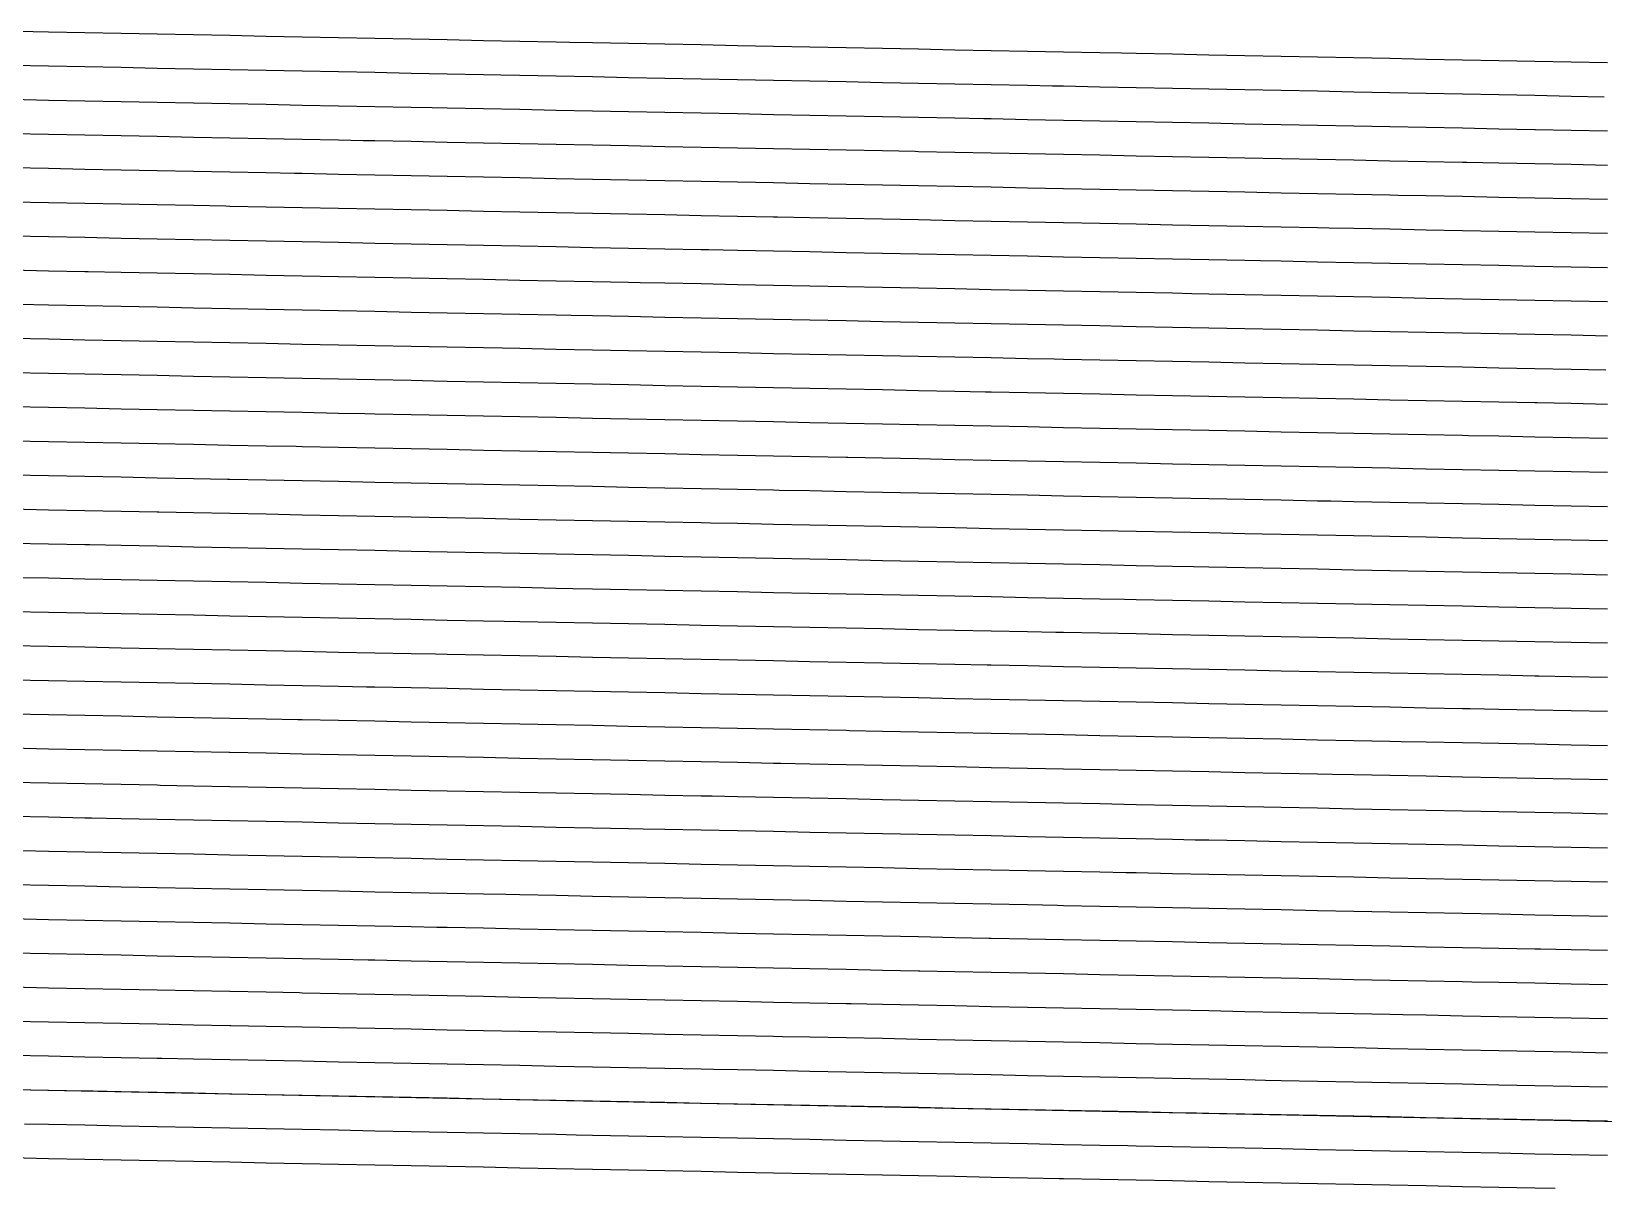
# Model space of a CAD drawing. Header units: metres. Extents: x 2416 to 4584, y 31 to 133.
# Drawn here: x 4121.4 to 4215.4, y 32.7 to 101.9 of the extents above; entities that cross this region are included whole.
import ezdxf

# ---------------------------------------------------------------- set-up
doc = ezdxf.new("R2010")
doc.units = ezdxf.units.M
for name, color, linetype in [('Vs_320', 7, 'Continuous'), ('Vs_340', 7, 'Continuous'), ('Vs_360', 7, 'Continuous'), ('Vs_380', 7, 'Continuous'), ('Vs_400', 7, 'Continuous'), ('Vs_420', 7, 'Continuous'), ('Vs_440', 7, 'Continuous'), ('Vs_460', 7, 'Continuous'), ('Vs_480', 7, 'Continuous'), ('Vs_500', 7, 'Continuous'), ('Vs_520', 7, 'Continuous'), ('Vs_540', 7, 'Continuous'), ('Vs_560', 7, 'Continuous'), ('Vs_580', 7, 'Continuous'), ('Vs_600', 7, 'Continuous'), ('Vs_620', 7, 'Continuous'), ('Vs_640', 7, 'Continuous'), ('Vs_660', 7, 'Continuous'), ('Vs_680', 7, 'Continuous'), ('Vs_700', 7, 'Continuous'), ('Vs_720', 7, 'Continuous'), ('Vs_740', 7, 'Continuous'), ('Vs_760', 7, 'Continuous'), ('Vs_780', 7, 'Continuous'), ('Vs_800', 7, 'Continuous'), ('Vs_820', 7, 'Continuous'), ('Vs_840', 7, 'Continuous'), ('Vs_860', 7, 'Continuous'), ('Vs_880', 7, 'Continuous'), ('Vs_900', 7, 'Continuous'), ('Vs_920', 7, 'Continuous'), ('Vs_940', 7, 'Continuous'), ('Vs_960', 7, 'Continuous'), ('Vs_980', 7, 'Continuous')]:
    doc.layers.add(name, color=color, linetype=linetype)

msp = doc.modelspace()

# ---------------------------------------------------------------- linework, layer by layer
at = {"layer": 'Vs_320'}
msp.add_lwpolyline([(4215.628, 100.017), (4213.46, 100.06), (4211.292, 100.103), (4209.124, 100.146), (4206.956, 100.189), (4204.788, 100.232), (4202.62, 100.275), (4200.452, 100.318), (4198.284, 100.361), (4196.116, 100.404), (4193.948, 100.447), (4191.78, 100.49), (4189.612, 100.532), (4187.444, 100.575), (4186.557, 100.593), (4185.275, 100.618), (4183.107, 100.661), (4180.939, 100.704), (4178.771, 100.747), (4176.603, 100.79), (4174.435, 100.833), (4172.267, 100.876), (4170.099, 100.919), (4167.931, 100.962), (4165.763, 101.005), (4163.595, 101.048), (4161.427, 101.091), (4159.259, 101.133), (4157.091, 101.176), (4154.923, 101.219), (4153.564, 101.246), (4152.754, 101.262), (4150.586, 101.305), (4148.418, 101.348), (4146.25, 101.391), (4144.082, 101.434), (4141.914, 101.477), (4139.746, 101.52), (4137.578, 101.563), (4135.41, 101.606), (4133.242, 101.649), (4131.074, 101.692), (4128.906, 101.734), (4126.738, 101.777), (4124.57, 101.82), (4122.402, 101.863), (4120.571, 101.899)], dxfattribs=at)
at = {"layer": 'Vs_340'}
msp.add_lwpolyline([(4215.438, 97.98), (4213.46, 98.019), (4211.292, 98.062), (4209.124, 98.105), (4206.956, 98.148), (4204.788, 98.191), (4202.62, 98.234), (4200.452, 98.277), (4198.284, 98.32), (4196.116, 98.362), (4193.948, 98.405), (4191.78, 98.448), (4189.612, 98.491), (4187.444, 98.534), (4185.275, 98.577), (4183.107, 98.62), (4182.445, 98.633), (4180.939, 98.663), (4178.771, 98.706), (4176.603, 98.749), (4174.435, 98.792), (4172.267, 98.835), (4170.099, 98.878), (4167.931, 98.921), (4165.763, 98.963), (4163.595, 99.006), (4161.427, 99.049), (4159.259, 99.092), (4157.091, 99.135), (4154.923, 99.178), (4152.754, 99.221), (4150.586, 99.264), (4149.452, 99.286), (4148.418, 99.307), (4146.25, 99.35), (4144.082, 99.393), (4141.914, 99.436), (4139.746, 99.479), (4137.578, 99.522), (4135.41, 99.564), (4133.242, 99.607), (4131.074, 99.65), (4128.906, 99.693), (4126.738, 99.736), (4124.57, 99.779), (4122.402, 99.822), (4120.233, 99.865)], dxfattribs=at)
at = {"layer": 'Vs_360'}
msp.add_lwpolyline([(4215.628, 95.935), (4213.46, 95.978), (4211.326, 96.02), (4211.292, 96.021), (4209.124, 96.064), (4206.956, 96.107), (4204.788, 96.15), (4202.62, 96.192), (4200.452, 96.235), (4198.284, 96.278), (4196.116, 96.321), (4193.948, 96.364), (4191.78, 96.407), (4189.612, 96.45), (4187.444, 96.493), (4185.275, 96.536), (4183.107, 96.579), (4180.939, 96.622), (4178.771, 96.665), (4178.333, 96.673), (4176.603, 96.708), (4174.435, 96.751), (4172.267, 96.793), (4170.099, 96.836), (4167.931, 96.879), (4165.763, 96.922), (4163.595, 96.965), (4161.427, 97.008), (4159.259, 97.051), (4157.091, 97.094), (4154.923, 97.137), (4152.754, 97.18), (4150.586, 97.223), (4148.418, 97.266), (4146.25, 97.309), (4145.34, 97.327), (4144.082, 97.352), (4141.914, 97.394), (4139.746, 97.437), (4137.578, 97.48), (4135.41, 97.523), (4133.242, 97.566), (4131.074, 97.609), (4128.906, 97.652), (4126.738, 97.695), (4124.57, 97.738), (4122.402, 97.781), (4120.233, 97.824)], dxfattribs=at)
at = {"layer": 'Vs_380'}
msp.add_lwpolyline([(4215.628, 93.894), (4213.46, 93.937), (4211.292, 93.98), (4209.124, 94.022), (4207.214, 94.06), (4206.956, 94.065), (4204.788, 94.108), (4202.62, 94.151), (4200.452, 94.194), (4198.284, 94.237), (4196.116, 94.28), (4193.948, 94.323), (4191.78, 94.366), (4189.612, 94.409), (4187.444, 94.452), (4185.275, 94.495), (4183.107, 94.538), (4180.939, 94.581), (4178.771, 94.623), (4176.603, 94.666), (4174.435, 94.709), (4174.221, 94.714), (4172.267, 94.752), (4170.099, 94.795), (4167.931, 94.838), (4165.763, 94.881), (4163.595, 94.924), (4161.427, 94.967), (4159.259, 95.01), (4157.091, 95.053), (4154.923, 95.096), (4152.754, 95.139), (4150.586, 95.182), (4148.418, 95.224), (4146.25, 95.267), (4144.082, 95.31), (4141.914, 95.353), (4141.228, 95.367), (4139.746, 95.396), (4137.578, 95.439), (4135.41, 95.482), (4133.242, 95.525), (4131.074, 95.568), (4128.906, 95.611), (4126.738, 95.654), (4124.57, 95.697), (4122.402, 95.74), (4120.233, 95.783)], dxfattribs=at)
at = {"layer": 'Vs_400'}
msp.add_lwpolyline([(4215.628, 91.852), (4213.46, 91.895), (4211.292, 91.938), (4209.124, 91.981), (4206.956, 92.024), (4204.788, 92.067), (4203.102, 92.101), (4202.62, 92.11), (4200.452, 92.153), (4198.284, 92.196), (4196.116, 92.239), (4193.948, 92.282), (4191.78, 92.325), (4189.612, 92.368), (4187.444, 92.411), (4185.275, 92.453), (4183.107, 92.496), (4180.939, 92.539), (4178.771, 92.582), (4176.603, 92.625), (4174.435, 92.668), (4172.267, 92.711), (4170.109, 92.754), (4170.099, 92.754), (4167.931, 92.797), (4165.763, 92.84), (4163.595, 92.883), (4161.427, 92.926), (4159.259, 92.969), (4157.091, 93.012), (4154.923, 93.054), (4152.754, 93.097), (4150.586, 93.14), (4148.418, 93.183), (4146.25, 93.226), (4144.082, 93.269), (4141.914, 93.312), (4139.746, 93.355), (4137.578, 93.398), (4137.116, 93.407), (4135.41, 93.441), (4133.242, 93.484), (4131.074, 93.527), (4128.906, 93.57), (4126.738, 93.613), (4124.57, 93.655), (4122.402, 93.698), (4120.233, 93.741)], dxfattribs=at)
at = {"layer": 'Vs_420'}
msp.add_lwpolyline([(4215.628, 89.811), (4213.46, 89.854), (4211.292, 89.897), (4209.124, 89.94), (4206.956, 89.983), (4204.788, 90.026), (4202.62, 90.069), (4200.452, 90.112), (4198.99, 90.141), (4198.284, 90.155), (4196.116, 90.198), (4193.948, 90.241), (4191.78, 90.283), (4189.612, 90.326), (4187.444, 90.369), (4185.275, 90.412), (4183.107, 90.455), (4180.939, 90.498), (4178.771, 90.541), (4176.603, 90.584), (4174.435, 90.627), (4172.267, 90.67), (4170.099, 90.713), (4167.931, 90.756), (4165.997, 90.794), (4165.763, 90.799), (4163.595, 90.842), (4161.427, 90.884), (4159.259, 90.927), (4157.091, 90.97), (4154.923, 91.013), (4152.754, 91.056), (4150.586, 91.099), (4148.418, 91.142), (4146.25, 91.185), (4144.082, 91.228), (4141.914, 91.271), (4139.746, 91.314), (4137.578, 91.357), (4135.41, 91.4), (4133.242, 91.443), (4133.004, 91.447), (4131.074, 91.485), (4128.906, 91.528), (4126.738, 91.571), (4124.57, 91.614), (4122.402, 91.657), (4120.233, 91.7)], dxfattribs=at)
at = {"layer": 'Vs_440'}
msp.add_lwpolyline([(4215.628, 87.77), (4213.46, 87.813), (4211.292, 87.856), (4209.124, 87.899), (4206.956, 87.942), (4204.788, 87.985), (4202.62, 88.028), (4200.452, 88.071), (4198.284, 88.113), (4196.116, 88.156), (4194.878, 88.181), (4193.948, 88.199), (4191.78, 88.242), (4189.612, 88.285), (4187.444, 88.328), (4185.275, 88.371), (4183.107, 88.414), (4180.939, 88.457), (4178.771, 88.5), (4176.603, 88.543), (4174.435, 88.586), (4172.267, 88.629), (4170.099, 88.672), (4167.931, 88.714), (4165.763, 88.757), (4163.595, 88.8), (4161.885, 88.834), (4161.427, 88.843), (4159.259, 88.886), (4157.091, 88.929), (4154.923, 88.972), (4152.754, 89.015), (4150.586, 89.058), (4148.418, 89.101), (4146.25, 89.144), (4144.082, 89.187), (4141.914, 89.23), (4139.746, 89.273), (4137.578, 89.315), (4135.41, 89.358), (4133.242, 89.401), (4131.074, 89.444), (4128.906, 89.487), (4128.892, 89.487), (4126.738, 89.53), (4124.57, 89.573), (4122.402, 89.616), (4120.233, 89.659)], dxfattribs=at)
at = {"layer": 'Vs_460'}
msp.add_lwpolyline([(4215.628, 85.729), (4213.46, 85.772), (4211.292, 85.815), (4209.124, 85.858), (4206.956, 85.901), (4204.788, 85.943), (4202.62, 85.986), (4200.452, 86.029), (4198.284, 86.072), (4196.116, 86.115), (4193.948, 86.158), (4191.78, 86.201), (4190.766, 86.221), (4189.612, 86.244), (4187.444, 86.287), (4185.275, 86.33), (4183.107, 86.373), (4180.939, 86.416), (4178.771, 86.459), (4176.603, 86.502), (4174.435, 86.544), (4172.267, 86.587), (4170.099, 86.63), (4167.931, 86.673), (4165.763, 86.716), (4163.595, 86.759), (4161.427, 86.802), (4159.259, 86.845), (4157.773, 86.874), (4157.091, 86.888), (4154.923, 86.931), (4152.754, 86.974), (4150.586, 87.017), (4148.418, 87.06), (4146.25, 87.103), (4144.082, 87.145), (4141.914, 87.188), (4139.746, 87.231), (4137.578, 87.274), (4135.41, 87.317), (4133.242, 87.36), (4131.074, 87.403), (4128.906, 87.446), (4126.738, 87.489), (4124.781, 87.528), (4124.57, 87.532), (4122.402, 87.575), (4120.233, 87.618)], dxfattribs=at)
at = {"layer": 'Vs_480'}
msp.add_lwpolyline([(4215.628, 83.688), (4213.46, 83.731), (4211.292, 83.773), (4209.124, 83.816), (4206.956, 83.859), (4204.788, 83.902), (4202.62, 83.945), (4200.452, 83.988), (4198.284, 84.031), (4196.116, 84.074), (4193.948, 84.117), (4191.78, 84.16), (4189.612, 84.203), (4187.444, 84.246), (4186.654, 84.261), (4185.275, 84.289), (4183.107, 84.332), (4180.939, 84.374), (4178.771, 84.417), (4176.603, 84.46), (4174.435, 84.503), (4172.267, 84.546), (4170.099, 84.589), (4167.931, 84.632), (4165.763, 84.675), (4163.595, 84.718), (4161.427, 84.761), (4159.259, 84.804), (4157.091, 84.847), (4154.923, 84.89), (4153.661, 84.915), (4152.754, 84.933), (4150.586, 84.975), (4148.418, 85.018), (4146.25, 85.061), (4144.082, 85.104), (4141.914, 85.147), (4139.746, 85.19), (4137.578, 85.233), (4135.41, 85.276), (4133.242, 85.319), (4131.074, 85.362), (4128.906, 85.405), (4126.738, 85.448), (4124.57, 85.491), (4122.402, 85.534), (4120.669, 85.568)], dxfattribs=at)
at = {"layer": 'Vs_500'}
msp.add_lwpolyline([(4215.535, 81.648), (4213.46, 81.689), (4211.292, 81.732), (4209.124, 81.775), (4206.956, 81.818), (4204.788, 81.861), (4202.62, 81.904), (4200.452, 81.947), (4198.284, 81.99), (4196.116, 82.033), (4193.948, 82.076), (4191.78, 82.119), (4189.612, 82.162), (4187.444, 82.204), (4185.275, 82.247), (4183.107, 82.29), (4182.542, 82.302), (4180.939, 82.333), (4178.771, 82.376), (4176.603, 82.419), (4174.435, 82.462), (4172.267, 82.505), (4170.099, 82.548), (4167.931, 82.591), (4165.763, 82.634), (4163.595, 82.677), (4161.427, 82.72), (4159.259, 82.763), (4157.091, 82.805), (4154.923, 82.848), (4152.754, 82.891), (4150.586, 82.934), (4149.55, 82.955), (4148.418, 82.977), (4146.25, 83.02), (4144.082, 83.063), (4141.914, 83.106), (4139.746, 83.149), (4137.578, 83.192), (4135.41, 83.235), (4133.242, 83.278), (4131.074, 83.321), (4128.906, 83.364), (4126.738, 83.406), (4124.57, 83.449), (4122.402, 83.492), (4120.233, 83.535)], dxfattribs=at)
at = {"layer": 'Vs_520'}
msp.add_lwpolyline([(4215.628, 79.605), (4213.46, 79.648), (4211.423, 79.688), (4211.292, 79.691), (4209.124, 79.734), (4206.956, 79.777), (4204.788, 79.82), (4202.62, 79.863), (4200.452, 79.906), (4198.284, 79.949), (4196.116, 79.992), (4193.948, 80.034), (4191.78, 80.077), (4189.612, 80.12), (4187.444, 80.163), (4185.275, 80.206), (4183.107, 80.249), (4180.939, 80.292), (4178.771, 80.335), (4178.43, 80.342), (4176.603, 80.378), (4174.435, 80.421), (4172.267, 80.464), (4170.099, 80.507), (4167.931, 80.55), (4165.763, 80.593), (4163.595, 80.635), (4161.427, 80.678), (4159.259, 80.721), (4157.091, 80.764), (4154.923, 80.807), (4152.754, 80.85), (4150.586, 80.893), (4148.418, 80.936), (4146.25, 80.979), (4145.438, 80.995), (4144.082, 81.022), (4141.914, 81.065), (4139.746, 81.108), (4137.578, 81.151), (4135.41, 81.194), (4133.242, 81.236), (4131.074, 81.279), (4128.906, 81.322), (4126.738, 81.365), (4124.57, 81.408), (4122.402, 81.451), (4120.233, 81.494)], dxfattribs=at)
at = {"layer": 'Vs_540'}
msp.add_lwpolyline([(4215.628, 77.564), (4213.46, 77.607), (4211.292, 77.65), (4209.124, 77.693), (4207.311, 77.729), (4206.956, 77.736), (4204.788, 77.779), (4202.62, 77.822), (4200.452, 77.864), (4198.284, 77.907), (4196.116, 77.95), (4193.948, 77.993), (4191.78, 78.036), (4189.612, 78.079), (4187.444, 78.122), (4185.275, 78.165), (4183.107, 78.208), (4180.939, 78.251), (4178.771, 78.294), (4176.603, 78.337), (4174.435, 78.38), (4174.319, 78.382), (4172.267, 78.423), (4170.099, 78.465), (4167.931, 78.508), (4165.763, 78.551), (4163.595, 78.594), (4161.427, 78.637), (4159.259, 78.68), (4157.091, 78.723), (4154.923, 78.766), (4152.754, 78.809), (4150.586, 78.852), (4148.418, 78.895), (4146.25, 78.938), (4144.082, 78.981), (4141.914, 79.024), (4141.326, 79.035), (4139.746, 79.066), (4137.578, 79.109), (4135.41, 79.152), (4133.242, 79.195), (4131.074, 79.238), (4128.906, 79.281), (4126.738, 79.324), (4124.57, 79.367), (4122.402, 79.41), (4120.233, 79.453)], dxfattribs=at)
at = {"layer": 'Vs_560'}
msp.add_lwpolyline([(4215.628, 75.523), (4213.46, 75.566), (4211.292, 75.609), (4209.124, 75.652), (4206.956, 75.694), (4204.788, 75.737), (4203.199, 75.769), (4202.62, 75.78), (4200.452, 75.823), (4198.284, 75.866), (4196.116, 75.909), (4193.948, 75.952), (4191.78, 75.995), (4189.612, 76.038), (4187.444, 76.081), (4185.275, 76.124), (4183.107, 76.167), (4180.939, 76.21), (4178.771, 76.253), (4176.603, 76.295), (4174.435, 76.338), (4172.267, 76.381), (4170.207, 76.422), (4170.099, 76.424), (4167.931, 76.467), (4165.763, 76.51), (4163.595, 76.553), (4161.427, 76.596), (4159.259, 76.639), (4157.091, 76.682), (4154.923, 76.725), (4152.754, 76.768), (4150.586, 76.811), (4148.418, 76.854), (4146.25, 76.896), (4144.082, 76.939), (4141.914, 76.982), (4139.746, 77.025), (4137.578, 77.068), (4137.214, 77.075), (4135.41, 77.111), (4133.242, 77.154), (4131.074, 77.197), (4128.906, 77.24), (4126.738, 77.283), (4124.57, 77.326), (4122.402, 77.369), (4120.233, 77.412)], dxfattribs=at)
at = {"layer": 'Vs_580'}
msp.add_lwpolyline([(4215.628, 73.482), (4213.46, 73.524), (4211.292, 73.567), (4209.124, 73.61), (4206.956, 73.653), (4204.788, 73.696), (4202.62, 73.739), (4200.452, 73.782), (4199.088, 73.809), (4198.284, 73.825), (4196.116, 73.868), (4193.948, 73.911), (4191.78, 73.954), (4189.612, 73.997), (4187.444, 74.04), (4185.275, 74.083), (4183.107, 74.125), (4180.939, 74.168), (4178.771, 74.211), (4176.603, 74.254), (4174.435, 74.297), (4172.267, 74.34), (4170.099, 74.383), (4167.931, 74.426), (4166.095, 74.462), (4165.763, 74.469), (4163.595, 74.512), (4161.427, 74.555), (4159.259, 74.598), (4157.091, 74.641), (4154.923, 74.684), (4152.754, 74.726), (4150.586, 74.769), (4148.418, 74.812), (4146.25, 74.855), (4144.082, 74.898), (4141.914, 74.941), (4139.746, 74.984), (4137.578, 75.027), (4135.41, 75.07), (4133.242, 75.113), (4133.102, 75.116), (4131.074, 75.156), (4128.906, 75.199), (4126.738, 75.242), (4124.57, 75.285), (4122.402, 75.327), (4120.233, 75.37)], dxfattribs=at)
at = {"layer": 'Vs_600'}
msp.add_lwpolyline([(4215.628, 71.44), (4213.46, 71.483), (4211.292, 71.526), (4209.124, 71.569), (4206.956, 71.612), (4204.788, 71.655), (4202.62, 71.698), (4200.452, 71.741), (4198.284, 71.784), (4196.116, 71.827), (4194.976, 71.849), (4193.948, 71.87), (4191.78, 71.913), (4189.612, 71.955), (4187.444, 71.998), (4185.275, 72.041), (4183.107, 72.084), (4180.939, 72.127), (4178.771, 72.17), (4176.603, 72.213), (4174.435, 72.256), (4172.267, 72.299), (4170.099, 72.342), (4167.931, 72.385), (4165.763, 72.428), (4163.595, 72.471), (4161.983, 72.503), (4161.427, 72.514), (4159.259, 72.556), (4157.091, 72.599), (4154.923, 72.642), (4152.754, 72.685), (4150.586, 72.728), (4148.418, 72.771), (4146.25, 72.814), (4144.082, 72.857), (4141.914, 72.9), (4139.746, 72.943), (4137.578, 72.986), (4135.41, 73.029), (4133.242, 73.072), (4131.074, 73.115), (4128.99, 73.156), (4128.906, 73.157), (4126.738, 73.2), (4124.57, 73.243), (4122.402, 73.286), (4120.233, 73.329)], dxfattribs=at)
at = {"layer": 'Vs_620'}
msp.add_lwpolyline([(4215.628, 69.399), (4213.46, 69.442), (4211.292, 69.485), (4209.124, 69.528), (4206.956, 69.571), (4204.788, 69.614), (4202.62, 69.657), (4200.452, 69.7), (4198.284, 69.743), (4196.116, 69.785), (4193.948, 69.828), (4191.78, 69.871), (4190.864, 69.889), (4189.612, 69.914), (4187.444, 69.957), (4185.275, 70), (4183.107, 70.043), (4180.939, 70.086), (4178.771, 70.129), (4176.603, 70.172), (4174.435, 70.215), (4172.267, 70.258), (4170.099, 70.301), (4167.931, 70.344), (4165.763, 70.386), (4163.595, 70.429), (4161.427, 70.472), (4159.259, 70.515), (4157.871, 70.543), (4157.091, 70.558), (4154.923, 70.601), (4152.754, 70.644), (4150.586, 70.687), (4148.418, 70.73), (4146.25, 70.773), (4144.082, 70.816), (4141.914, 70.859), (4139.746, 70.902), (4137.578, 70.945), (4135.41, 70.987), (4133.242, 71.03), (4131.074, 71.073), (4128.906, 71.116), (4126.738, 71.159), (4124.878, 71.196), (4124.57, 71.202), (4122.402, 71.245), (4120.233, 71.288)], dxfattribs=at)
at = {"layer": 'Vs_640'}
msp.add_lwpolyline([(4215.628, 67.358), (4213.46, 67.401), (4211.292, 67.444), (4209.124, 67.487), (4206.956, 67.53), (4204.788, 67.573), (4202.62, 67.615), (4200.452, 67.658), (4198.284, 67.701), (4196.116, 67.744), (4193.948, 67.787), (4191.78, 67.83), (4189.612, 67.873), (4187.444, 67.916), (4186.752, 67.93), (4185.275, 67.959), (4183.107, 68.002), (4180.939, 68.045), (4178.771, 68.088), (4176.603, 68.131), (4174.435, 68.174), (4172.267, 68.216), (4170.099, 68.259), (4167.931, 68.302), (4165.763, 68.345), (4163.595, 68.388), (4161.427, 68.431), (4159.259, 68.474), (4157.091, 68.517), (4154.923, 68.56), (4153.759, 68.583), (4152.754, 68.603), (4150.586, 68.646), (4148.418, 68.689), (4146.25, 68.732), (4144.082, 68.775), (4141.914, 68.817), (4139.746, 68.86), (4137.578, 68.903), (4135.41, 68.946), (4133.242, 68.989), (4131.074, 69.032), (4128.906, 69.075), (4126.738, 69.118), (4124.57, 69.161), (4122.402, 69.204), (4120.766, 69.236)], dxfattribs=at)
at = {"layer": 'Vs_660'}
msp.add_lwpolyline([(4215.628, 65.317), (4213.46, 65.36), (4211.292, 65.403), (4209.124, 65.445), (4206.956, 65.488), (4204.788, 65.531), (4202.62, 65.574), (4200.452, 65.617), (4198.284, 65.66), (4196.116, 65.703), (4193.948, 65.746), (4191.78, 65.789), (4189.612, 65.832), (4187.444, 65.875), (4185.275, 65.918), (4183.107, 65.961), (4182.64, 65.97), (4180.939, 66.004), (4178.771, 66.046), (4176.603, 66.089), (4174.435, 66.132), (4172.267, 66.175), (4170.099, 66.218), (4167.931, 66.261), (4165.763, 66.304), (4163.595, 66.347), (4161.427, 66.39), (4159.259, 66.433), (4157.091, 66.476), (4154.923, 66.519), (4152.754, 66.562), (4150.586, 66.605), (4149.647, 66.623), (4148.418, 66.647), (4146.25, 66.69), (4144.082, 66.733), (4141.914, 66.776), (4139.746, 66.819), (4137.578, 66.862), (4135.41, 66.905), (4133.242, 66.948), (4131.074, 66.991), (4128.906, 67.034), (4126.738, 67.077), (4124.57, 67.12), (4122.402, 67.163), (4120.233, 67.206)], dxfattribs=at)
at = {"layer": 'Vs_680'}
msp.add_lwpolyline([(4215.628, 63.275), (4213.46, 63.318), (4211.521, 63.357), (4211.292, 63.361), (4209.124, 63.404), (4206.956, 63.447), (4204.788, 63.49), (4202.62, 63.533), (4200.452, 63.576), (4198.284, 63.619), (4196.116, 63.662), (4193.948, 63.705), (4191.78, 63.748), (4189.612, 63.791), (4187.444, 63.834), (4185.275, 63.876), (4183.107, 63.919), (4180.939, 63.962), (4178.771, 64.005), (4178.528, 64.01), (4176.603, 64.048), (4174.435, 64.091), (4172.267, 64.134), (4170.099, 64.177), (4167.931, 64.22), (4165.763, 64.263), (4163.595, 64.306), (4161.427, 64.349), (4159.259, 64.392), (4157.091, 64.435), (4154.923, 64.477), (4152.754, 64.52), (4150.586, 64.563), (4148.418, 64.606), (4146.25, 64.649), (4145.535, 64.663), (4144.082, 64.692), (4141.914, 64.735), (4139.746, 64.778), (4137.578, 64.821), (4135.41, 64.864), (4133.242, 64.907), (4131.074, 64.95), (4128.906, 64.993), (4126.738, 65.036), (4124.57, 65.078), (4122.402, 65.121), (4120.233, 65.164)], dxfattribs=at)
at = {"layer": 'Vs_700'}
msp.add_lwpolyline([(4215.628, 61.234), (4213.46, 61.277), (4211.292, 61.32), (4209.124, 61.363), (4207.409, 61.397), (4206.956, 61.406), (4204.788, 61.449), (4202.62, 61.492), (4200.452, 61.535), (4198.284, 61.578), (4196.116, 61.621), (4193.948, 61.664), (4191.78, 61.706), (4189.612, 61.749), (4187.444, 61.792), (4185.275, 61.835), (4183.107, 61.878), (4180.939, 61.921), (4178.771, 61.964), (4176.603, 62.007), (4174.435, 62.05), (4174.416, 62.05), (4172.267, 62.093), (4170.099, 62.136), (4167.931, 62.179), (4165.763, 62.222), (4163.595, 62.265), (4161.427, 62.307), (4159.259, 62.35), (4157.091, 62.393), (4154.923, 62.436), (4152.754, 62.479), (4150.586, 62.522), (4148.418, 62.565), (4146.25, 62.608), (4144.082, 62.651), (4141.914, 62.694), (4141.423, 62.704), (4139.746, 62.737), (4137.578, 62.78), (4135.41, 62.823), (4133.242, 62.866), (4131.074, 62.908), (4128.906, 62.951), (4126.738, 62.994), (4124.57, 63.037), (4122.402, 63.08), (4120.233, 63.123)], dxfattribs=at)
at = {"layer": 'Vs_720'}
msp.add_lwpolyline([(4215.628, 59.193), (4213.46, 59.236), (4211.292, 59.279), (4209.124, 59.322), (4206.956, 59.365), (4204.788, 59.408), (4203.297, 59.437), (4202.62, 59.451), (4200.452, 59.494), (4198.284, 59.536), (4196.116, 59.579), (4193.948, 59.622), (4191.78, 59.665), (4189.612, 59.708), (4187.444, 59.751), (4185.275, 59.794), (4183.107, 59.837), (4180.939, 59.88), (4178.771, 59.923), (4176.603, 59.966), (4174.435, 60.009), (4172.267, 60.052), (4170.304, 60.09), (4170.099, 60.095), (4167.931, 60.137), (4165.763, 60.18), (4163.595, 60.223), (4161.427, 60.266), (4159.259, 60.309), (4157.091, 60.352), (4154.923, 60.395), (4152.754, 60.438), (4150.586, 60.481), (4148.418, 60.524), (4146.25, 60.567), (4144.082, 60.61), (4141.914, 60.653), (4139.746, 60.696), (4137.578, 60.738), (4137.311, 60.744), (4135.41, 60.781), (4133.242, 60.824), (4131.074, 60.867), (4128.906, 60.91), (4126.738, 60.953), (4124.57, 60.996), (4122.402, 61.039), (4120.233, 61.082)], dxfattribs=at)
at = {"layer": 'Vs_740'}
msp.add_lwpolyline([(4215.628, 57.152), (4213.46, 57.195), (4211.292, 57.238), (4209.124, 57.281), (4206.956, 57.324), (4204.788, 57.366), (4202.62, 57.409), (4200.452, 57.452), (4199.185, 57.477), (4198.284, 57.495), (4196.116, 57.538), (4193.948, 57.581), (4191.78, 57.624), (4189.612, 57.667), (4187.444, 57.71), (4185.275, 57.753), (4183.107, 57.796), (4180.939, 57.839), (4178.771, 57.882), (4176.603, 57.925), (4174.435, 57.967), (4172.267, 58.01), (4170.099, 58.053), (4167.931, 58.096), (4166.192, 58.131), (4165.763, 58.139), (4163.595, 58.182), (4161.427, 58.225), (4159.259, 58.268), (4157.091, 58.311), (4154.923, 58.354), (4152.754, 58.397), (4150.586, 58.44), (4148.418, 58.483), (4146.25, 58.526), (4144.082, 58.568), (4141.914, 58.611), (4139.746, 58.654), (4137.578, 58.697), (4135.41, 58.74), (4133.242, 58.783), (4133.2, 58.784), (4131.074, 58.826), (4128.906, 58.869), (4126.738, 58.912), (4124.57, 58.955), (4122.402, 58.998), (4120.233, 59.041)], dxfattribs=at)
at = {"layer": 'Vs_760'}
msp.add_lwpolyline([(4215.628, 55.111), (4213.46, 55.154), (4211.292, 55.196), (4209.124, 55.239), (4206.956, 55.282), (4204.788, 55.325), (4202.62, 55.368), (4200.452, 55.411), (4198.284, 55.454), (4196.116, 55.497), (4195.073, 55.518), (4193.948, 55.54), (4191.78, 55.583), (4189.612, 55.626), (4187.444, 55.669), (4185.275, 55.712), (4183.107, 55.755), (4180.939, 55.797), (4178.771, 55.84), (4176.603, 55.883), (4174.435, 55.926), (4172.267, 55.969), (4170.099, 56.012), (4167.931, 56.055), (4165.763, 56.098), (4163.595, 56.141), (4162.081, 56.171), (4161.427, 56.184), (4159.259, 56.227), (4157.091, 56.27), (4154.923, 56.313), (4152.754, 56.356), (4150.586, 56.398), (4148.418, 56.441), (4146.25, 56.484), (4144.082, 56.527), (4141.914, 56.57), (4139.746, 56.613), (4137.578, 56.656), (4135.41, 56.699), (4133.242, 56.742), (4131.074, 56.785), (4129.088, 56.824), (4128.906, 56.828), (4126.738, 56.871), (4124.57, 56.914), (4122.402, 56.957), (4120.233, 56.999)], dxfattribs=at)
at = {"layer": 'Vs_780'}
msp.add_lwpolyline([(4215.628, 53.069), (4213.46, 53.112), (4211.292, 53.155), (4209.124, 53.198), (4206.956, 53.241), (4204.788, 53.284), (4202.62, 53.327), (4200.452, 53.37), (4198.284, 53.413), (4196.116, 53.456), (4193.948, 53.499), (4191.78, 53.542), (4190.961, 53.558), (4189.612, 53.585), (4187.444, 53.627), (4185.275, 53.67), (4183.107, 53.713), (4180.939, 53.756), (4178.771, 53.799), (4176.603, 53.842), (4174.435, 53.885), (4172.267, 53.928), (4170.099, 53.971), (4167.931, 54.014), (4165.763, 54.057), (4163.595, 54.1), (4161.427, 54.143), (4159.259, 54.186), (4157.969, 54.211), (4157.091, 54.228), (4154.923, 54.271), (4152.754, 54.314), (4150.586, 54.357), (4148.418, 54.4), (4146.25, 54.443), (4144.082, 54.486), (4141.914, 54.529), (4139.746, 54.572), (4137.578, 54.615), (4135.41, 54.658), (4133.242, 54.701), (4131.074, 54.744), (4128.906, 54.787), (4126.738, 54.829), (4124.976, 54.864), (4124.57, 54.872), (4122.402, 54.915), (4120.233, 54.958)], dxfattribs=at)
at = {"layer": 'Vs_800'}
msp.add_lwpolyline([(4215.628, 51.028), (4213.46, 51.071), (4211.292, 51.114), (4209.124, 51.157), (4206.956, 51.2), (4204.788, 51.243), (4202.62, 51.286), (4200.452, 51.329), (4198.284, 51.372), (4196.116, 51.415), (4193.948, 51.457), (4191.78, 51.5), (4189.612, 51.543), (4187.444, 51.586), (4186.85, 51.598), (4185.275, 51.629), (4183.107, 51.672), (4180.939, 51.715), (4178.771, 51.758), (4176.603, 51.801), (4174.435, 51.844), (4172.267, 51.887), (4170.099, 51.93), (4167.931, 51.973), (4165.763, 52.016), (4163.595, 52.058), (4161.427, 52.101), (4159.259, 52.144), (4157.091, 52.187), (4154.923, 52.23), (4153.857, 52.251), (4152.754, 52.273), (4150.586, 52.316), (4148.418, 52.359), (4146.25, 52.402), (4144.082, 52.445), (4141.914, 52.488), (4139.746, 52.531), (4137.578, 52.574), (4135.41, 52.617), (4133.242, 52.659), (4131.074, 52.702), (4128.906, 52.745), (4126.738, 52.788), (4124.57, 52.831), (4122.402, 52.874), (4120.864, 52.905)], dxfattribs=at)
at = {"layer": 'Vs_820'}
msp.add_lwpolyline([(4215.628, 48.987), (4213.46, 49.03), (4211.292, 49.073), (4209.124, 49.116), (4206.956, 49.159), (4204.788, 49.202), (4202.62, 49.245), (4200.452, 49.287), (4198.284, 49.33), (4196.116, 49.373), (4193.948, 49.416), (4191.78, 49.459), (4189.612, 49.502), (4187.444, 49.545), (4185.275, 49.588), (4183.107, 49.631), (4182.738, 49.638), (4180.939, 49.674), (4178.771, 49.717), (4176.603, 49.76), (4174.435, 49.803), (4172.267, 49.846), (4170.099, 49.888), (4167.931, 49.931), (4165.763, 49.974), (4163.595, 50.017), (4161.427, 50.06), (4159.259, 50.103), (4157.091, 50.146), (4154.923, 50.189), (4152.754, 50.232), (4150.586, 50.275), (4149.745, 50.291), (4148.418, 50.318), (4146.25, 50.361), (4144.082, 50.404), (4141.914, 50.447), (4139.746, 50.489), (4137.578, 50.532), (4135.41, 50.575), (4133.242, 50.618), (4131.074, 50.661), (4128.906, 50.704), (4126.738, 50.747), (4124.57, 50.79), (4122.402, 50.833), (4120.233, 50.876)], dxfattribs=at)
at = {"layer": 'Vs_840'}
msp.add_lwpolyline([(4215.628, 46.946), (4213.46, 46.989), (4211.619, 47.025), (4211.292, 47.032), (4209.124, 47.075), (4206.956, 47.117), (4204.788, 47.16), (4202.62, 47.203), (4200.452, 47.246), (4198.284, 47.289), (4196.116, 47.332), (4193.948, 47.375), (4191.78, 47.418), (4189.612, 47.461), (4187.444, 47.504), (4185.275, 47.547), (4183.107, 47.59), (4180.939, 47.633), (4178.771, 47.676), (4178.626, 47.678), (4176.603, 47.718), (4174.435, 47.761), (4172.267, 47.804), (4170.099, 47.847), (4167.931, 47.89), (4165.763, 47.933), (4163.595, 47.976), (4161.427, 48.019), (4159.259, 48.062), (4157.091, 48.105), (4154.923, 48.148), (4152.754, 48.191), (4150.586, 48.234), (4148.418, 48.277), (4146.25, 48.319), (4145.633, 48.332), (4144.082, 48.362), (4141.914, 48.405), (4139.746, 48.448), (4137.578, 48.491), (4135.41, 48.534), (4133.242, 48.577), (4131.074, 48.62), (4128.906, 48.663), (4126.738, 48.706), (4124.57, 48.749), (4122.402, 48.792), (4120.233, 48.835)], dxfattribs=at)
at = {"layer": 'Vs_860'}
msp.add_lwpolyline([(4215.628, 44.905), (4213.46, 44.947), (4211.292, 44.99), (4209.124, 45.033), (4207.507, 45.065), (4206.956, 45.076), (4204.788, 45.119), (4202.62, 45.162), (4200.452, 45.205), (4198.284, 45.248), (4196.116, 45.291), (4193.948, 45.334), (4191.78, 45.377), (4189.612, 45.42), (4187.444, 45.463), (4185.275, 45.506), (4183.107, 45.548), (4180.939, 45.591), (4178.771, 45.634), (4176.603, 45.677), (4174.514, 45.719), (4174.435, 45.72), (4172.267, 45.763), (4170.099, 45.806), (4167.931, 45.849), (4165.763, 45.892), (4163.595, 45.935), (4161.427, 45.978), (4159.259, 46.021), (4157.091, 46.064), (4154.923, 46.107), (4152.754, 46.149), (4150.586, 46.192), (4148.418, 46.235), (4146.25, 46.278), (4144.082, 46.321), (4141.914, 46.364), (4141.521, 46.372), (4139.746, 46.407), (4137.578, 46.45), (4135.41, 46.493), (4133.242, 46.536), (4131.074, 46.579), (4128.906, 46.622), (4126.738, 46.665), (4124.57, 46.708), (4122.402, 46.75), (4120.233, 46.793)], dxfattribs=at)
at = {"layer": 'Vs_880'}
msp.add_lwpolyline([(4215.628, 42.863), (4213.46, 42.906), (4211.292, 42.949), (4209.124, 42.992), (4206.956, 43.035), (4204.788, 43.078), (4203.395, 43.106), (4202.62, 43.121), (4200.452, 43.164), (4198.284, 43.207), (4196.116, 43.25), (4193.948, 43.293), (4191.78, 43.336), (4189.612, 43.378), (4187.444, 43.421), (4185.275, 43.464), (4183.107, 43.507), (4180.939, 43.55), (4178.771, 43.593), (4176.603, 43.636), (4174.435, 43.679), (4172.267, 43.722), (4170.402, 43.759), (4170.099, 43.765), (4167.931, 43.808), (4165.763, 43.851), (4163.595, 43.894), (4161.427, 43.937), (4159.259, 43.979), (4157.091, 44.022), (4154.923, 44.065), (4152.754, 44.108), (4150.586, 44.151), (4148.418, 44.194), (4146.25, 44.237), (4144.082, 44.28), (4141.914, 44.323), (4139.746, 44.366), (4137.578, 44.409), (4137.409, 44.412), (4135.41, 44.452), (4133.242, 44.495), (4131.074, 44.538), (4128.906, 44.58), (4126.738, 44.623), (4124.57, 44.666), (4122.402, 44.709), (4120.233, 44.752)], dxfattribs=at)
at = {"layer": 'Vs_900'}
msp.add_lwpolyline([(4215.628, 40.822), (4213.46, 40.865), (4211.292, 40.908), (4209.124, 40.951), (4206.956, 40.994), (4204.788, 41.037), (4202.62, 41.08), (4200.452, 41.123), (4199.283, 41.146), (4198.284, 41.166), (4196.116, 41.208), (4193.948, 41.251), (4191.78, 41.294), (4189.612, 41.337), (4187.444, 41.38), (4185.275, 41.423), (4183.107, 41.466), (4180.939, 41.509), (4178.771, 41.552), (4176.603, 41.595), (4174.435, 41.638), (4172.267, 41.681), (4170.099, 41.724), (4167.931, 41.767), (4166.29, 41.799), (4165.763, 41.809), (4163.595, 41.852), (4161.427, 41.895), (4159.259, 41.938), (4157.091, 41.981), (4154.923, 42.024), (4152.754, 42.067), (4150.586, 42.11), (4148.418, 42.153), (4146.25, 42.196), (4144.082, 42.239), (4141.914, 42.282), (4139.746, 42.325), (4137.578, 42.368), (4135.41, 42.41), (4133.297, 42.452), (4133.242, 42.453), (4131.074, 42.496), (4128.906, 42.539), (4126.738, 42.582), (4124.57, 42.625), (4122.402, 42.668), (4120.233, 42.711)], dxfattribs=at)
at = {"layer": 'Vs_920'}
msp.add_lwpolyline([(4215.628, 38.781), (4213.46, 38.824), (4211.292, 38.867), (4209.124, 38.91), (4206.956, 38.953), (4204.788, 38.996), (4202.62, 39.038), (4200.452, 39.081), (4198.284, 39.124), (4196.116, 39.167), (4195.171, 39.186), (4193.948, 39.21), (4191.78, 39.253), (4189.612, 39.296), (4187.444, 39.339), (4185.275, 39.382), (4183.107, 39.425), (4180.939, 39.468), (4178.771, 39.511), (4176.603, 39.554), (4174.435, 39.597), (4172.267, 39.639), (4170.099, 39.682), (4167.931, 39.725), (4165.763, 39.768), (4163.595, 39.811), (4162.178, 39.839), (4161.427, 39.854), (4159.259, 39.897), (4157.091, 39.94), (4154.923, 39.983), (4152.754, 40.026), (4150.586, 40.069), (4148.418, 40.112), (4146.25, 40.155), (4144.082, 40.198), (4141.914, 40.24), (4139.746, 40.283), (4137.578, 40.326), (4135.41, 40.369), (4133.242, 40.412), (4131.074, 40.455), (4129.185, 40.492), (4128.906, 40.498), (4126.738, 40.541), (4124.57, 40.584), (4122.402, 40.627), (4120.233, 40.67)], dxfattribs=at)
at = {"layer": 'Vs_940'}
for points in [[(3400.24, 53), (4253.938, 35.981)], [(4215.628, 36.74), (4213.46, 36.783), (4211.292, 36.826), (4209.124, 36.868), (4206.956, 36.911), (4204.788, 36.954), (4202.62, 36.997), (4200.452, 37.04), (4198.284, 37.083), (4196.116, 37.126), (4193.948, 37.169), (4191.78, 37.212), (4191.059, 37.226), (4189.612, 37.255), (4187.444, 37.298), (4185.275, 37.341), (4183.107, 37.384), (4180.939, 37.427), (4178.771, 37.469), (4176.603, 37.512), (4174.435, 37.555), (4172.267, 37.598), (4170.099, 37.641), (4167.931, 37.684), (4165.763, 37.727), (4163.595, 37.77), (4161.427, 37.813), (4159.259, 37.856), (4158.066, 37.879), (4157.091, 37.899), (4154.923, 37.942), (4152.754, 37.985), (4150.586, 38.028), (4148.418, 38.07), (4146.25, 38.113), (4144.082, 38.156), (4141.914, 38.199), (4139.746, 38.242), (4137.578, 38.285), (4135.41, 38.328), (4133.242, 38.371), (4131.074, 38.414), (4128.906, 38.457), (4126.738, 38.5), (4125.073, 38.533), (4124.57, 38.543), (4122.402, 38.586), (4120.233, 38.628)]]:
    msp.add_lwpolyline(points, dxfattribs=at)
at = {"layer": 'Vs_960'}
msp.add_lwpolyline([(4215.628, 34.698), (4213.46, 34.741), (4211.292, 34.784), (4209.124, 34.827), (4206.956, 34.87), (4204.788, 34.913), (4202.62, 34.956), (4200.452, 34.999), (4198.284, 35.042), (4196.116, 35.085), (4193.948, 35.128), (4191.78, 35.171), (4189.612, 35.214), (4187.444, 35.257), (4186.947, 35.266), (4185.275, 35.299), (4183.107, 35.342), (4180.939, 35.385), (4178.771, 35.428), (4176.603, 35.471), (4174.435, 35.514), (4172.267, 35.557), (4170.099, 35.6), (4167.931, 35.643), (4165.763, 35.686), (4163.595, 35.729), (4161.427, 35.772), (4159.259, 35.815), (4157.091, 35.857), (4154.923, 35.9), (4153.954, 35.92), (4152.754, 35.943), (4150.586, 35.986), (4148.418, 36.029), (4146.25, 36.072), (4144.082, 36.115), (4141.914, 36.158), (4139.746, 36.201), (4137.578, 36.244), (4135.41, 36.287), (4133.242, 36.33), (4131.074, 36.373), (4128.906, 36.416), (4126.738, 36.458), (4124.57, 36.501), (4122.402, 36.544), (4120.962, 36.573)], dxfattribs=at)
at = {"layer": 'Vs_980'}
msp.add_lwpolyline([(4212.508, 32.719), (4211.292, 32.743), (4209.124, 32.786), (4206.956, 32.829), (4204.788, 32.872), (4202.62, 32.915), (4200.452, 32.958), (4198.284, 33.001), (4196.116, 33.044), (4193.948, 33.087), (4191.78, 33.129), (4189.612, 33.172), (4187.444, 33.215), (4185.275, 33.258), (4183.107, 33.301), (4182.835, 33.307), (4180.939, 33.344), (4178.771, 33.387), (4176.603, 33.43), (4174.435, 33.473), (4172.267, 33.516), (4170.099, 33.559), (4167.931, 33.602), (4165.763, 33.645), (4163.595, 33.687), (4161.427, 33.73), (4159.259, 33.773), (4157.091, 33.816), (4154.923, 33.859), (4152.754, 33.902), (4150.586, 33.945), (4149.842, 33.96), (4148.418, 33.988), (4146.25, 34.031), (4144.082, 34.074), (4141.914, 34.117), (4139.746, 34.16), (4137.578, 34.203), (4135.41, 34.246), (4133.242, 34.288), (4131.074, 34.331), (4128.906, 34.374), (4126.738, 34.417), (4124.57, 34.46), (4122.402, 34.503), (4120.233, 34.546)], dxfattribs=at)

doc.saveas('drawing.dxf')
